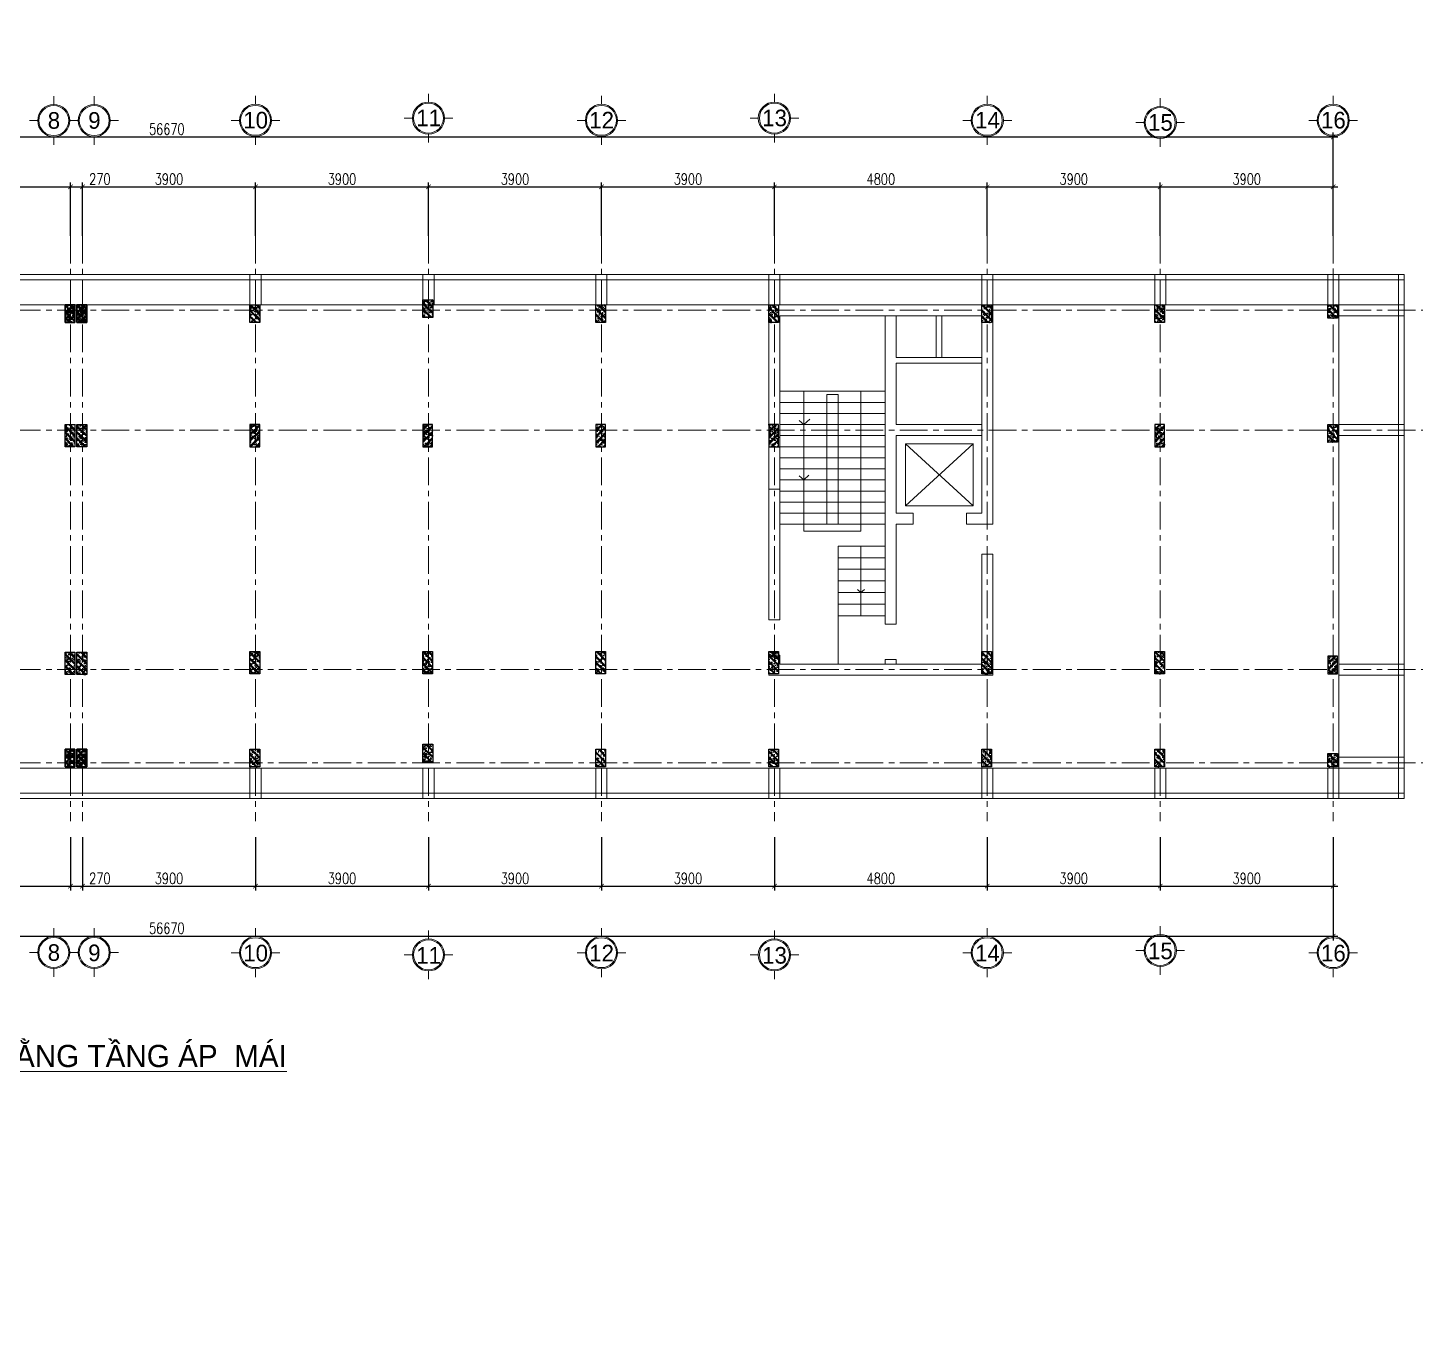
# Model space of a CAD drawing. Header units: millimetres. Extents: x 0 to 8478784, y 0 to 684185.
# Drawn here: x 4047037 to 4078321, y 266799 to 296436 of the extents above; entities that cross this region are included whole.
import ezdxf
from ezdxf.enums import TextEntityAlignment as Align

# ---------------------------------------------------------------- set-up
doc = ezdxf.new("R2010")
doc.units = ezdxf.units.MM
doc.header["$LTSCALE"] = 5000
doc.header["$MEASUREMENT"] = 0
doc.header["$PDMODE"] = 1
doc.header["$PDSIZE"] = -2
doc.linetypes.add('CENTER', pattern=[2, 1.25, -0.25, 0.25, -0.25])
for name, color, linetype, lineweight in [('00-XM.Dim', 8, 'Continuous', 15), ('00-XMT.Axes', 22, 'CENTER', 15), ('00-XMT.Text', 4, 'Continuous', 20), ('01-XMT.Columns', 2, 'Continuous', 25), ('02-XMT.Beams', 94, 'Continuous', 25), ('02-XMT.Beams-Text', 7, 'Continuous', 20), ('net thay', 7, 'Continuous', 15)]:
    doc.layers.add(name, color=color, linetype=linetype, lineweight=lineweight)
doc.styles.add('VnAvantH', font='VHAVAN.TTF')
doc.styles.add('vnsimli 0.7', font='vnsimli.shx', dxfattribs={"width": 0.75})
doc.dimstyles.new('XMT 1-1-100', dxfattribs={"dimscale": 100, "dimtxt": 2.5, "dimasz": 1, "dimexe": 1, "dimexo": 0, "dimgap": 0.5, "dimtad": 1, "dimdec": 0, "dimzin": 0, "dimdsep": 46, "dimtxsty": 'vnsimli 0.7', "dimblk": 'ARCHTICK', "dimcen": 1.5, "dimdle": 1, "dimclrd": 8, "dimclre": 8, "dimclrt": 116, "dimadec": 0, "dimazin": 0, "dimtfac": 1, "dimtdec": 0, "dimtofl": 0, "dimtmove": 0, "dimatfit": 3, "dimfxl": 0.18, "dimtolj": 1, "dimtzin": 0, "dimarcsym": 0})

# ---------------------------------------------------------------- blocks, each defined once
blk = doc.blocks.new('_ArchTick')
at = {"color": 0, "linetype": 'ByBlock', "const_width": 0.15}
blk.add_lwpolyline([(-0.5, -0.5), (0.5, 0.5)], dxfattribs=at)
blk = doc.blocks.new('*D22')
at = {"layer": '00-XM.Dim', "color": 8, "linetype": 'Continuous', "lineweight": -2, "transparency": 16777216}
for p, q in [((4019802, 290969), (4019802, 294074)), ((4076472, 292237), (4076472, 294074)), ((4019702, 293974), (4076572, 293974))]:
    blk.add_line(p, q, dxfattribs=at)
at = {"layer": 'Defpoints', "color": 0, "linetype": 'Continuous', "lineweight": 100, "transparency": 16777216}
for p in [(4076472, 293974), (4076472, 292237), (4019802, 290969)]:
    blk.add_point(p, dxfattribs=at)
at = {"layer": '00-XM.Dim', "color": 8, "linetype": 'Continuous', "lineweight": -2, "transparency": 16777216, "xscale": 100, "yscale": 100, "zscale": 100, "rotation": 180}
blk.add_blockref('_ArchTick', (4019802, 293974), dxfattribs=at)
at = {"layer": '00-XM.Dim', "color": 8, "linetype": 'Continuous', "lineweight": -2, "transparency": 16777216, "xscale": 100, "yscale": 100, "zscale": 100}
blk.add_blockref('_ArchTick', (4076472, 293974), dxfattribs=at)
at = {"layer": '00-XM.Dim', "color": 116, "linetype": 'Continuous', "lineweight": 15, "transparency": 16777216, "insert": (4050173, 294149), "char_height": 250, "attachment_point": 5, "style": 'vnsimli 0.7'}
blk.add_mtext('\\A1;56670', dxfattribs=at)
blk = doc.blocks.new('00-XMT-Axis symbol')
at = {"layer": '00-XMT.Axes', "linetype": 'Continuous'}
for p, q in [((0, 2.9), (0, 4.4)), ((-2.9, 0), (-4.4, 0)), ((2.9, 0), (4.4, 0)), ((0, -2.9), (0, -4.4))]:
    blk.add_line(p, q, dxfattribs=at)
blk.add_circle((0, 0), 2.9, dxfattribs=at)
at = {"layer": '00-XMT.Axes', "color": 7, "linetype": 'Continuous'}
blk.add_circle((0, 0), 2.7, dxfattribs=at)
at = {"layer": '00-XMT.Text', "color": 7, "style": 'VnAvantH'}
blk.add_attdef('00', text='', height=3, dxfattribs=at).set_placement((0.03, -1.47), align=Align.CENTER)
blk = doc.blocks.new('*D31')
at = {"layer": '00-XM.Dim', "color": 8, "linetype": 'Continuous', "lineweight": -2, "transparency": 16777216}
for p, q in [((4044002, 292849), (4048102, 292849)), ((4044102, 291748), (4044102, 292949)), ((4048002, 291748), (4048002, 292949))]:
    blk.add_line(p, q, dxfattribs=at)
at = {"layer": 'Defpoints', "color": 0, "linetype": 'Continuous', "lineweight": 100, "transparency": 16777216}
for p in [(4048002, 292849), (4044102, 291748), (4048002, 291748)]:
    blk.add_point(p, dxfattribs=at)
at = {"layer": '00-XM.Dim', "color": 8, "linetype": 'Continuous', "lineweight": -2, "transparency": 16777216, "xscale": 100, "yscale": 100, "zscale": 100, "rotation": 180}
blk.add_blockref('_ArchTick', (4044102, 292849), dxfattribs=at)
at = {"layer": '00-XM.Dim', "color": 8, "linetype": 'Continuous', "lineweight": -2, "transparency": 16777216, "xscale": 100, "yscale": 100, "zscale": 100}
blk.add_blockref('_ArchTick', (4048002, 292849), dxfattribs=at)
at = {"layer": '00-XM.Dim', "color": 116, "linetype": 'Continuous', "lineweight": 15, "transparency": 16777216, "insert": (4046052, 293024), "char_height": 250, "attachment_point": 5, "style": 'vnsimli 0.7'}
blk.add_mtext('\\A1;3900', dxfattribs=at)
blk = doc.blocks.new('*D32')
at = {"layer": '00-XM.Dim', "color": 8, "linetype": 'Continuous', "lineweight": -2, "transparency": 16777216}
for p, q in [((4047902, 292849), (4048272, 292849)), ((4048002, 291748), (4048002, 292949)), ((4048272, 291748), (4048272, 292949)), ((4048272, 292849), (4048954, 292849))]:
    blk.add_line(p, q, dxfattribs=at)
at = {"layer": 'Defpoints', "color": 0, "linetype": 'Continuous', "lineweight": 100, "transparency": 16777216}
for p in [(4048272, 292849), (4048002, 291748), (4048272, 291748)]:
    blk.add_point(p, dxfattribs=at)
at = {"layer": '00-XM.Dim', "color": 8, "linetype": 'Continuous', "lineweight": -2, "transparency": 16777216, "xscale": 100, "yscale": 100, "zscale": 100, "rotation": 180}
blk.add_blockref('_ArchTick', (4048002, 292849), dxfattribs=at)
at = {"layer": '00-XM.Dim', "color": 8, "linetype": 'Continuous', "lineweight": -2, "transparency": 16777216, "xscale": 100, "yscale": 100, "zscale": 100}
blk.add_blockref('_ArchTick', (4048272, 292849), dxfattribs=at)
at = {"layer": '00-XM.Dim', "color": 116, "linetype": 'Continuous', "lineweight": 15, "transparency": 16777216, "insert": (4048663, 293024), "char_height": 250, "attachment_point": 5, "style": 'vnsimli 0.7'}
blk.add_mtext('\\A1;270', dxfattribs=at)
blk = doc.blocks.new('*D33')
at = {"layer": '00-XM.Dim', "color": 8, "linetype": 'Continuous', "lineweight": -2, "transparency": 16777216}
for p, q in [((4048172, 292849), (4052272, 292849)), ((4048272, 291748), (4048272, 292949)), ((4052172, 291748), (4052172, 292949))]:
    blk.add_line(p, q, dxfattribs=at)
at = {"layer": 'Defpoints', "color": 0, "linetype": 'Continuous', "lineweight": 100, "transparency": 16777216}
for p in [(4052172, 292849), (4048272, 291748), (4052172, 291748)]:
    blk.add_point(p, dxfattribs=at)
at = {"layer": '00-XM.Dim', "color": 8, "linetype": 'Continuous', "lineweight": -2, "transparency": 16777216, "xscale": 100, "yscale": 100, "zscale": 100, "rotation": 180}
blk.add_blockref('_ArchTick', (4048272, 292849), dxfattribs=at)
at = {"layer": '00-XM.Dim', "color": 8, "linetype": 'Continuous', "lineweight": -2, "transparency": 16777216, "xscale": 100, "yscale": 100, "zscale": 100}
blk.add_blockref('_ArchTick', (4052172, 292849), dxfattribs=at)
at = {"layer": '00-XM.Dim', "color": 116, "linetype": 'Continuous', "lineweight": 15, "transparency": 16777216, "insert": (4050222, 293024), "char_height": 250, "attachment_point": 5, "style": 'vnsimli 0.7'}
blk.add_mtext('\\A1;3900', dxfattribs=at)
blk = doc.blocks.new('*D34')
at = {"layer": '00-XM.Dim', "color": 8, "linetype": 'Continuous', "lineweight": -2, "transparency": 16777216}
for p, q in [((4052072, 292849), (4056172, 292849)), ((4052172, 291748), (4052172, 292949)), ((4056072, 291748), (4056072, 292949))]:
    blk.add_line(p, q, dxfattribs=at)
at = {"layer": 'Defpoints', "color": 0, "linetype": 'Continuous', "lineweight": 100, "transparency": 16777216}
for p in [(4056072, 292849), (4052172, 291748), (4056072, 291748)]:
    blk.add_point(p, dxfattribs=at)
at = {"layer": '00-XM.Dim', "color": 8, "linetype": 'Continuous', "lineweight": -2, "transparency": 16777216, "xscale": 100, "yscale": 100, "zscale": 100, "rotation": 180}
blk.add_blockref('_ArchTick', (4052172, 292849), dxfattribs=at)
at = {"layer": '00-XM.Dim', "color": 8, "linetype": 'Continuous', "lineweight": -2, "transparency": 16777216, "xscale": 100, "yscale": 100, "zscale": 100}
blk.add_blockref('_ArchTick', (4056072, 292849), dxfattribs=at)
at = {"layer": '00-XM.Dim', "color": 116, "linetype": 'Continuous', "lineweight": 15, "transparency": 16777216, "insert": (4054122, 293024), "char_height": 250, "attachment_point": 5, "style": 'vnsimli 0.7'}
blk.add_mtext('\\A1;3900', dxfattribs=at)
blk = doc.blocks.new('*D35')
at = {"layer": '00-XM.Dim', "color": 8, "linetype": 'Continuous', "lineweight": -2, "transparency": 16777216}
for p, q in [((4055972, 292849), (4060072, 292849)), ((4056072, 291748), (4056072, 292949)), ((4059972, 291748), (4059972, 292949))]:
    blk.add_line(p, q, dxfattribs=at)
at = {"layer": 'Defpoints', "color": 0, "linetype": 'Continuous', "lineweight": 100, "transparency": 16777216}
for p in [(4059972, 292849), (4056072, 291748), (4059972, 291748)]:
    blk.add_point(p, dxfattribs=at)
at = {"layer": '00-XM.Dim', "color": 8, "linetype": 'Continuous', "lineweight": -2, "transparency": 16777216, "xscale": 100, "yscale": 100, "zscale": 100, "rotation": 180}
blk.add_blockref('_ArchTick', (4056072, 292849), dxfattribs=at)
at = {"layer": '00-XM.Dim', "color": 8, "linetype": 'Continuous', "lineweight": -2, "transparency": 16777216, "xscale": 100, "yscale": 100, "zscale": 100}
blk.add_blockref('_ArchTick', (4059972, 292849), dxfattribs=at)
at = {"layer": '00-XM.Dim', "color": 116, "linetype": 'Continuous', "lineweight": 15, "transparency": 16777216, "insert": (4058022, 293024), "char_height": 250, "attachment_point": 5, "style": 'vnsimli 0.7'}
blk.add_mtext('\\A1;3900', dxfattribs=at)
blk = doc.blocks.new('*D36')
at = {"layer": '00-XM.Dim', "color": 8, "linetype": 'Continuous', "lineweight": -2, "transparency": 16777216}
for p, q in [((4059872, 292849), (4063972, 292849)), ((4059972, 291748), (4059972, 292949)), ((4063872, 291748), (4063872, 292949))]:
    blk.add_line(p, q, dxfattribs=at)
at = {"layer": 'Defpoints', "color": 0, "linetype": 'Continuous', "lineweight": 100, "transparency": 16777216}
for p in [(4063872, 292849), (4059972, 291748), (4063872, 291748)]:
    blk.add_point(p, dxfattribs=at)
at = {"layer": '00-XM.Dim', "color": 8, "linetype": 'Continuous', "lineweight": -2, "transparency": 16777216, "xscale": 100, "yscale": 100, "zscale": 100, "rotation": 180}
blk.add_blockref('_ArchTick', (4059972, 292849), dxfattribs=at)
at = {"layer": '00-XM.Dim', "color": 8, "linetype": 'Continuous', "lineweight": -2, "transparency": 16777216, "xscale": 100, "yscale": 100, "zscale": 100}
blk.add_blockref('_ArchTick', (4063872, 292849), dxfattribs=at)
at = {"layer": '00-XM.Dim', "color": 116, "linetype": 'Continuous', "lineweight": 15, "transparency": 16777216, "insert": (4061922, 293024), "char_height": 250, "attachment_point": 5, "style": 'vnsimli 0.7'}
blk.add_mtext('\\A1;3900', dxfattribs=at)
blk = doc.blocks.new('*D37')
at = {"layer": '00-XM.Dim', "color": 8, "linetype": 'Continuous', "lineweight": -2, "transparency": 16777216}
for p, q in [((4063772, 292849), (4068772, 292849)), ((4063872, 291748), (4063872, 292949)), ((4068672, 291748), (4068672, 292949))]:
    blk.add_line(p, q, dxfattribs=at)
at = {"layer": 'Defpoints', "color": 0, "linetype": 'Continuous', "lineweight": 100, "transparency": 16777216}
for p in [(4068672, 292849), (4063872, 291748), (4068672, 291748)]:
    blk.add_point(p, dxfattribs=at)
at = {"layer": '00-XM.Dim', "color": 8, "linetype": 'Continuous', "lineweight": -2, "transparency": 16777216, "xscale": 100, "yscale": 100, "zscale": 100, "rotation": 180}
blk.add_blockref('_ArchTick', (4063872, 292849), dxfattribs=at)
at = {"layer": '00-XM.Dim', "color": 8, "linetype": 'Continuous', "lineweight": -2, "transparency": 16777216, "xscale": 100, "yscale": 100, "zscale": 100}
blk.add_blockref('_ArchTick', (4068672, 292849), dxfattribs=at)
at = {"layer": '00-XM.Dim', "color": 116, "linetype": 'Continuous', "lineweight": 15, "transparency": 16777216, "insert": (4066272, 293024), "char_height": 250, "attachment_point": 5, "style": 'vnsimli 0.7'}
blk.add_mtext('\\A1;4800', dxfattribs=at)
blk = doc.blocks.new('*D38')
at = {"layer": '00-XM.Dim', "color": 8, "linetype": 'Continuous', "lineweight": -2, "transparency": 16777216}
for p, q in [((4068572, 292849), (4072672, 292849)), ((4068672, 291748), (4068672, 292949)), ((4072572, 291748), (4072572, 292949))]:
    blk.add_line(p, q, dxfattribs=at)
at = {"layer": 'Defpoints', "color": 0, "linetype": 'Continuous', "lineweight": 100, "transparency": 16777216}
for p in [(4072572, 292849), (4068672, 291748), (4072572, 291748)]:
    blk.add_point(p, dxfattribs=at)
at = {"layer": '00-XM.Dim', "color": 8, "linetype": 'Continuous', "lineweight": -2, "transparency": 16777216, "xscale": 100, "yscale": 100, "zscale": 100, "rotation": 180}
blk.add_blockref('_ArchTick', (4068672, 292849), dxfattribs=at)
at = {"layer": '00-XM.Dim', "color": 8, "linetype": 'Continuous', "lineweight": -2, "transparency": 16777216, "xscale": 100, "yscale": 100, "zscale": 100}
blk.add_blockref('_ArchTick', (4072572, 292849), dxfattribs=at)
at = {"layer": '00-XM.Dim', "color": 116, "linetype": 'Continuous', "lineweight": 15, "transparency": 16777216, "insert": (4070622, 293024), "char_height": 250, "attachment_point": 5, "style": 'vnsimli 0.7'}
blk.add_mtext('\\A1;3900', dxfattribs=at)
blk = doc.blocks.new('*D39')
at = {"layer": '00-XM.Dim', "color": 8, "linetype": 'Continuous', "lineweight": -2, "transparency": 16777216}
for p, q in [((4072472, 292849), (4076572, 292849)), ((4072572, 291748), (4072572, 292949)), ((4076472, 291748), (4076472, 292949))]:
    blk.add_line(p, q, dxfattribs=at)
at = {"layer": 'Defpoints', "color": 0, "linetype": 'Continuous', "lineweight": 100, "transparency": 16777216}
for p in [(4076472, 292849), (4072572, 291748), (4076472, 291748)]:
    blk.add_point(p, dxfattribs=at)
at = {"layer": '00-XM.Dim', "color": 8, "linetype": 'Continuous', "lineweight": -2, "transparency": 16777216, "xscale": 100, "yscale": 100, "zscale": 100, "rotation": 180}
blk.add_blockref('_ArchTick', (4072572, 292849), dxfattribs=at)
at = {"layer": '00-XM.Dim', "color": 8, "linetype": 'Continuous', "lineweight": -2, "transparency": 16777216, "xscale": 100, "yscale": 100, "zscale": 100}
blk.add_blockref('_ArchTick', (4076472, 292849), dxfattribs=at)
at = {"layer": '00-XM.Dim', "color": 116, "linetype": 'Continuous', "lineweight": 15, "transparency": 16777216, "insert": (4074522, 293024), "char_height": 250, "attachment_point": 5, "style": 'vnsimli 0.7'}
blk.add_mtext('\\A1;3900', dxfattribs=at)
blk = doc.blocks.new('*D45')
at = {"layer": '00-XM.Dim', "color": 8, "linetype": 'Continuous', "lineweight": -2, "transparency": 16777216}
for p, q in [((4019802, 278962), (4019802, 275858)), ((4076472, 277695), (4076472, 275858)), ((4019702, 275958), (4076572, 275958))]:
    blk.add_line(p, q, dxfattribs=at)
at = {"layer": 'Defpoints', "color": 0, "linetype": 'Continuous', "lineweight": 100, "transparency": 16777216}
for p in [(4019802, 278962), (4076472, 277695), (4076472, 275958)]:
    blk.add_point(p, dxfattribs=at)
at = {"layer": '00-XM.Dim', "color": 8, "linetype": 'Continuous', "lineweight": -2, "transparency": 16777216, "xscale": 100, "yscale": 100, "zscale": 100, "rotation": 180}
blk.add_blockref('_ArchTick', (4019802, 275958), dxfattribs=at)
at = {"layer": '00-XM.Dim', "color": 8, "linetype": 'Continuous', "lineweight": -2, "transparency": 16777216, "xscale": 100, "yscale": 100, "zscale": 100}
blk.add_blockref('_ArchTick', (4076472, 275958), dxfattribs=at)
at = {"layer": '00-XM.Dim', "color": 116, "linetype": 'Continuous', "lineweight": 15, "transparency": 16777216, "insert": (4050173, 276133), "char_height": 250, "attachment_point": 5, "style": 'vnsimli 0.7'}
blk.add_mtext('\\A1;56670', dxfattribs=at)
blk = doc.blocks.new('*D52')
at = {"layer": '00-XM.Dim', "color": 8, "linetype": 'Continuous', "lineweight": -2, "transparency": 16777216}
for p, q in [((4044102, 278184), (4044102, 276983)), ((4048002, 278184), (4048002, 276983)), ((4044002, 277083), (4048102, 277083))]:
    blk.add_line(p, q, dxfattribs=at)
at = {"layer": 'Defpoints', "color": 0, "linetype": 'Continuous', "lineweight": 100, "transparency": 16777216}
for p in [(4044102, 278184), (4048002, 278184), (4048002, 277083)]:
    blk.add_point(p, dxfattribs=at)
at = {"layer": '00-XM.Dim', "color": 8, "linetype": 'Continuous', "lineweight": -2, "transparency": 16777216, "xscale": 100, "yscale": 100, "zscale": 100, "rotation": 180}
blk.add_blockref('_ArchTick', (4044102, 277083), dxfattribs=at)
at = {"layer": '00-XM.Dim', "color": 8, "linetype": 'Continuous', "lineweight": -2, "transparency": 16777216, "xscale": 100, "yscale": 100, "zscale": 100}
blk.add_blockref('_ArchTick', (4048002, 277083), dxfattribs=at)
at = {"layer": '00-XM.Dim', "color": 116, "linetype": 'Continuous', "lineweight": 15, "transparency": 16777216, "insert": (4046052, 277258), "char_height": 250, "attachment_point": 5, "style": 'vnsimli 0.7'}
blk.add_mtext('\\A1;3900', dxfattribs=at)
blk = doc.blocks.new('*D53')
at = {"layer": '00-XM.Dim', "color": 8, "linetype": 'Continuous', "lineweight": -2, "transparency": 16777216}
for p, q in [((4048002, 278184), (4048002, 276983)), ((4048272, 278184), (4048272, 276983)), ((4047902, 277083), (4048272, 277083)), ((4048272, 277083), (4048954, 277083))]:
    blk.add_line(p, q, dxfattribs=at)
at = {"layer": 'Defpoints', "color": 0, "linetype": 'Continuous', "lineweight": 100, "transparency": 16777216}
for p in [(4048002, 278184), (4048272, 278184), (4048272, 277083)]:
    blk.add_point(p, dxfattribs=at)
at = {"layer": '00-XM.Dim', "color": 8, "linetype": 'Continuous', "lineweight": -2, "transparency": 16777216, "xscale": 100, "yscale": 100, "zscale": 100, "rotation": 180}
blk.add_blockref('_ArchTick', (4048002, 277083), dxfattribs=at)
at = {"layer": '00-XM.Dim', "color": 8, "linetype": 'Continuous', "lineweight": -2, "transparency": 16777216, "xscale": 100, "yscale": 100, "zscale": 100}
blk.add_blockref('_ArchTick', (4048272, 277083), dxfattribs=at)
at = {"layer": '00-XM.Dim', "color": 116, "linetype": 'Continuous', "lineweight": 15, "transparency": 16777216, "insert": (4048663, 277258), "char_height": 250, "attachment_point": 5, "style": 'vnsimli 0.7'}
blk.add_mtext('\\A1;270', dxfattribs=at)
blk = doc.blocks.new('*D54')
at = {"layer": '00-XM.Dim', "color": 8, "linetype": 'Continuous', "lineweight": -2, "transparency": 16777216}
for p, q in [((4048272, 278184), (4048272, 276983)), ((4052172, 278184), (4052172, 276983)), ((4048172, 277083), (4052272, 277083))]:
    blk.add_line(p, q, dxfattribs=at)
at = {"layer": 'Defpoints', "color": 0, "linetype": 'Continuous', "lineweight": 100, "transparency": 16777216}
for p in [(4048272, 278184), (4052172, 278184), (4052172, 277083)]:
    blk.add_point(p, dxfattribs=at)
at = {"layer": '00-XM.Dim', "color": 8, "linetype": 'Continuous', "lineweight": -2, "transparency": 16777216, "xscale": 100, "yscale": 100, "zscale": 100, "rotation": 180}
blk.add_blockref('_ArchTick', (4048272, 277083), dxfattribs=at)
at = {"layer": '00-XM.Dim', "color": 8, "linetype": 'Continuous', "lineweight": -2, "transparency": 16777216, "xscale": 100, "yscale": 100, "zscale": 100}
blk.add_blockref('_ArchTick', (4052172, 277083), dxfattribs=at)
at = {"layer": '00-XM.Dim', "color": 116, "linetype": 'Continuous', "lineweight": 15, "transparency": 16777216, "insert": (4050222, 277258), "char_height": 250, "attachment_point": 5, "style": 'vnsimli 0.7'}
blk.add_mtext('\\A1;3900', dxfattribs=at)
blk = doc.blocks.new('*D55')
at = {"layer": '00-XM.Dim', "color": 8, "linetype": 'Continuous', "lineweight": -2, "transparency": 16777216}
for p, q in [((4052172, 278184), (4052172, 276983)), ((4056072, 278184), (4056072, 276983)), ((4052072, 277083), (4056172, 277083))]:
    blk.add_line(p, q, dxfattribs=at)
at = {"layer": 'Defpoints', "color": 0, "linetype": 'Continuous', "lineweight": 100, "transparency": 16777216}
for p in [(4052172, 278184), (4056072, 278184), (4056072, 277083)]:
    blk.add_point(p, dxfattribs=at)
at = {"layer": '00-XM.Dim', "color": 8, "linetype": 'Continuous', "lineweight": -2, "transparency": 16777216, "xscale": 100, "yscale": 100, "zscale": 100, "rotation": 180}
blk.add_blockref('_ArchTick', (4052172, 277083), dxfattribs=at)
at = {"layer": '00-XM.Dim', "color": 8, "linetype": 'Continuous', "lineweight": -2, "transparency": 16777216, "xscale": 100, "yscale": 100, "zscale": 100}
blk.add_blockref('_ArchTick', (4056072, 277083), dxfattribs=at)
at = {"layer": '00-XM.Dim', "color": 116, "linetype": 'Continuous', "lineweight": 15, "transparency": 16777216, "insert": (4054122, 277258), "char_height": 250, "attachment_point": 5, "style": 'vnsimli 0.7'}
blk.add_mtext('\\A1;3900', dxfattribs=at)
blk = doc.blocks.new('*D40')
at = {"layer": '00-XM.Dim', "color": 8, "linetype": 'Continuous', "lineweight": -2, "transparency": 16777216}
for p, q in [((4056072, 278184), (4056072, 276983)), ((4059972, 278184), (4059972, 276983)), ((4055972, 277083), (4060072, 277083))]:
    blk.add_line(p, q, dxfattribs=at)
at = {"layer": 'Defpoints', "color": 0, "linetype": 'Continuous', "lineweight": 100, "transparency": 16777216}
for p in [(4056072, 278184), (4059972, 278184), (4059972, 277083)]:
    blk.add_point(p, dxfattribs=at)
at = {"layer": '00-XM.Dim', "color": 8, "linetype": 'Continuous', "lineweight": -2, "transparency": 16777216, "xscale": 100, "yscale": 100, "zscale": 100, "rotation": 180}
blk.add_blockref('_ArchTick', (4056072, 277083), dxfattribs=at)
at = {"layer": '00-XM.Dim', "color": 8, "linetype": 'Continuous', "lineweight": -2, "transparency": 16777216, "xscale": 100, "yscale": 100, "zscale": 100}
blk.add_blockref('_ArchTick', (4059972, 277083), dxfattribs=at)
at = {"layer": '00-XM.Dim', "color": 116, "linetype": 'Continuous', "lineweight": 15, "transparency": 16777216, "insert": (4058022, 277258), "char_height": 250, "attachment_point": 5, "style": 'vnsimli 0.7'}
blk.add_mtext('\\A1;3900', dxfattribs=at)
blk = doc.blocks.new('*D41')
at = {"layer": '00-XM.Dim', "color": 8, "linetype": 'Continuous', "lineweight": -2, "transparency": 16777216}
for p, q in [((4059972, 278184), (4059972, 276983)), ((4063872, 278184), (4063872, 276983)), ((4059872, 277083), (4063972, 277083))]:
    blk.add_line(p, q, dxfattribs=at)
at = {"layer": 'Defpoints', "color": 0, "linetype": 'Continuous', "lineweight": 100, "transparency": 16777216}
for p in [(4059972, 278184), (4063872, 278184), (4063872, 277083)]:
    blk.add_point(p, dxfattribs=at)
at = {"layer": '00-XM.Dim', "color": 8, "linetype": 'Continuous', "lineweight": -2, "transparency": 16777216, "xscale": 100, "yscale": 100, "zscale": 100, "rotation": 180}
blk.add_blockref('_ArchTick', (4059972, 277083), dxfattribs=at)
at = {"layer": '00-XM.Dim', "color": 8, "linetype": 'Continuous', "lineweight": -2, "transparency": 16777216, "xscale": 100, "yscale": 100, "zscale": 100}
blk.add_blockref('_ArchTick', (4063872, 277083), dxfattribs=at)
at = {"layer": '00-XM.Dim', "color": 116, "linetype": 'Continuous', "lineweight": 15, "transparency": 16777216, "insert": (4061922, 277258), "char_height": 250, "attachment_point": 5, "style": 'vnsimli 0.7'}
blk.add_mtext('\\A1;3900', dxfattribs=at)
blk = doc.blocks.new('*D42')
at = {"layer": '00-XM.Dim', "color": 8, "linetype": 'Continuous', "lineweight": -2, "transparency": 16777216}
for p, q in [((4063872, 278184), (4063872, 276983)), ((4068672, 278184), (4068672, 276983)), ((4063772, 277083), (4068772, 277083))]:
    blk.add_line(p, q, dxfattribs=at)
at = {"layer": 'Defpoints', "color": 0, "linetype": 'Continuous', "lineweight": 100, "transparency": 16777216}
for p in [(4063872, 278184), (4068672, 278184), (4068672, 277083)]:
    blk.add_point(p, dxfattribs=at)
at = {"layer": '00-XM.Dim', "color": 8, "linetype": 'Continuous', "lineweight": -2, "transparency": 16777216, "xscale": 100, "yscale": 100, "zscale": 100, "rotation": 180}
blk.add_blockref('_ArchTick', (4063872, 277083), dxfattribs=at)
at = {"layer": '00-XM.Dim', "color": 8, "linetype": 'Continuous', "lineweight": -2, "transparency": 16777216, "xscale": 100, "yscale": 100, "zscale": 100}
blk.add_blockref('_ArchTick', (4068672, 277083), dxfattribs=at)
at = {"layer": '00-XM.Dim', "color": 116, "linetype": 'Continuous', "lineweight": 15, "transparency": 16777216, "insert": (4066272, 277258), "char_height": 250, "attachment_point": 5, "style": 'vnsimli 0.7'}
blk.add_mtext('\\A1;4800', dxfattribs=at)
blk = doc.blocks.new('*D43')
at = {"layer": '00-XM.Dim', "color": 8, "linetype": 'Continuous', "lineweight": -2, "transparency": 16777216}
for p, q in [((4068672, 278184), (4068672, 276983)), ((4072572, 278184), (4072572, 276983)), ((4068572, 277083), (4072672, 277083))]:
    blk.add_line(p, q, dxfattribs=at)
at = {"layer": 'Defpoints', "color": 0, "linetype": 'Continuous', "lineweight": 100, "transparency": 16777216}
for p in [(4068672, 278184), (4072572, 278184), (4072572, 277083)]:
    blk.add_point(p, dxfattribs=at)
at = {"layer": '00-XM.Dim', "color": 8, "linetype": 'Continuous', "lineweight": -2, "transparency": 16777216, "xscale": 100, "yscale": 100, "zscale": 100, "rotation": 180}
blk.add_blockref('_ArchTick', (4068672, 277083), dxfattribs=at)
at = {"layer": '00-XM.Dim', "color": 8, "linetype": 'Continuous', "lineweight": -2, "transparency": 16777216, "xscale": 100, "yscale": 100, "zscale": 100}
blk.add_blockref('_ArchTick', (4072572, 277083), dxfattribs=at)
at = {"layer": '00-XM.Dim', "color": 116, "linetype": 'Continuous', "lineweight": 15, "transparency": 16777216, "insert": (4070622, 277258), "char_height": 250, "attachment_point": 5, "style": 'vnsimli 0.7'}
blk.add_mtext('\\A1;3900', dxfattribs=at)
blk = doc.blocks.new('*D44')
at = {"layer": '00-XM.Dim', "color": 8, "linetype": 'Continuous', "lineweight": -2, "transparency": 16777216}
for p, q in [((4072572, 278184), (4072572, 276983)), ((4076472, 278184), (4076472, 276983)), ((4072472, 277083), (4076572, 277083))]:
    blk.add_line(p, q, dxfattribs=at)
at = {"layer": 'Defpoints', "color": 0, "linetype": 'Continuous', "lineweight": 100, "transparency": 16777216}
for p in [(4072572, 278184), (4076472, 278184), (4076472, 277083)]:
    blk.add_point(p, dxfattribs=at)
at = {"layer": '00-XM.Dim', "color": 8, "linetype": 'Continuous', "lineweight": -2, "transparency": 16777216, "xscale": 100, "yscale": 100, "zscale": 100, "rotation": 180}
blk.add_blockref('_ArchTick', (4072572, 277083), dxfattribs=at)
at = {"layer": '00-XM.Dim', "color": 8, "linetype": 'Continuous', "lineweight": -2, "transparency": 16777216, "xscale": 100, "yscale": 100, "zscale": 100}
blk.add_blockref('_ArchTick', (4076472, 277083), dxfattribs=at)
at = {"layer": '00-XM.Dim', "color": 116, "linetype": 'Continuous', "lineweight": 15, "transparency": 16777216, "insert": (4074522, 277258), "char_height": 250, "attachment_point": 5, "style": 'vnsimli 0.7'}
blk.add_mtext('\\A1;3900', dxfattribs=at)
blk = doc.blocks.new('COT22X40')
h = blk.add_hatch()
h.set_pattern_fill('BT-01', color=251, scale=22.5, style=0)
h.set_pattern_definition([(50, (-2545958.41, 3214745.28), (161.383541, -14.1192304), [16.875, -185.625]), (355, (-2545958.41, 3214745.28), (-31.21905, 169.24323), [13.5, -148.5]), (100.4514, (-2545944.97, 3214744.1), (130.164611, 155.123897), [14.3415427, -157.756975]), (46.1842, (-2545958.41, 3214790.28), (240.129236, -37.241778), [25.3125, -278.4375]), (96.6356, (-2545938.4, 3214787.18), (210.299109, 219.176521), [21.512315, -236.635425]), (351.1842, (-2545958.41, 3214790.28), (210.298938, 219.176685), [20.25, -222.75]), (21, (-2545935.91, 3214779.03), (134.3040867, -90.5892504), [16.875, -185.625]), (326, (-2545935.91, 3214779.03), (54.7459497, 163.15876), [13.5, -148.5]), (71.4514, (-2545924.72, 3214771.48), (189.0500914, 72.5693618), [14.3415428, -157.756975]), (37.5, (-2545958.415, 3214745.28), (2.73596745, 74.9011171), [0, -146.7, 0, -150.75, 0, -149.0625]), (7.5, (-2545958.415, 3214745.28), (59.1906459, 88.7426352), [0, -85.95, 0, -143.325, 0, -56.8125]), (327.5, (-2546008.59, 3214745.28), (120.11004814, -5.07484614), [0, -56.25, 0, -175.5, 0, -232.875]), (317.5, (-2546031.09, 3214745.28), (131.2168881, 22.523621), [0, -73.125, 0, -116.55, 0, -165.375]), (45, (-2545958.415, 3214745.28), (-67.617086, 67.617086), []), (45, (-2545958.415, 3214772.84), (-67.617086, 67.617086), [])])
h.paths.add_polyline_path([(2258695, 259253), (2258915, 259253), (2258915, 259653), (2258695, 259653)])
at = {"color": 2}
blk.add_lwpolyline([(2258695, 259253), (2258915, 259253), (2258915, 259653), (2258695, 259653)], close=True, dxfattribs=at)
blk = doc.blocks.new('COT22X30')
h = blk.add_hatch()
h.set_pattern_fill('BT-01', color=251, scale=22.5, style=0)
h.set_pattern_definition([(50, (-2545605.46, 3214814.54), (161.383541, -14.1192304), [16.875, -185.625]), (355, (-2545605.46, 3214814.54), (-31.21905, 169.24323), [13.5, -148.5]), (100.4514, (-2545592.01, 3214813.37), (130.164611, 155.123897), [14.3415427, -157.756975]), (46.1842, (-2545605.46, 3214859.54), (240.129236, -37.241778), [25.3125, -278.4375]), (96.6356, (-2545585.45, 3214856.44), (210.299109, 219.176521), [21.512315, -236.635425]), (351.1842, (-2545605.46, 3214859.54), (210.298938, 219.176685), [20.25, -222.75]), (21, (-2545582.96, 3214848.29), (134.3040867, -90.5892504), [16.875, -185.625]), (326, (-2545582.96, 3214848.3), (54.7459497, 163.15876), [13.5, -148.5]), (71.4514, (-2545571.77, 3214840.74), (189.0500914, 72.5693618), [14.3415428, -157.756975]), (37.5, (-2545605.46, 3214814.54), (2.73596745, 74.9011171), [0, -146.7, 0, -150.75, 0, -149.0625]), (7.5, (-2545605.46, 3214814.54), (59.1906459, 88.7426352), [0, -85.95, 0, -143.325, 0, -56.8125]), (327.5, (-2545655.636, 3214814.54), (120.11004814, -5.07484614), [0, -56.25, 0, -175.5, 0, -232.875]), (317.5, (-2545678.14, 3214814.54), (131.2168881, 22.523621), [0, -73.125, 0, -116.55, 0, -165.375]), (45, (-2545605.46, 3214814.54), (-67.617086, 67.617086), []), (45, (-2545605.46, 3214842.105), (-67.617086, 67.617086), [])])
h.paths.add_polyline_path([(2259048, 259422), (2259268, 259422), (2259268, 259722), (2259048, 259722)])
at = {"color": 2}
blk.add_lwpolyline([(2259048, 259422), (2259268, 259422), (2259268, 259722), (2259048, 259722)], close=True, dxfattribs=at)
blk = doc.blocks.new('COT22X50')
h = blk.add_hatch()
h.set_pattern_fill('BT-01', color=251, scale=22.5, style=0)
h.set_pattern_definition([(50, (-2549832.71, 3216003.9), (161.383541, -14.1192304), [16.875, -185.625]), (355, (-2549832.71, 3216003.9), (-31.21905, 169.24323), [13.5, -148.5]), (100.4514, (-2549819.27, 3216002.72), (130.164611, 155.123897), [14.3415427, -157.756975]), (46.1842, (-2549832.71, 3216048.9), (240.129236, -37.241778), [25.3125, -278.4375]), (96.6356, (-2549812.7, 3216045.8), (210.299109, 219.176521), [21.512315, -236.635425]), (351.1842, (-2549832.71, 3216048.9), (210.298938, 219.176685), [20.25, -222.75]), (21, (-2549810.21, 3216037.64), (134.3040867, -90.5892504), [16.875, -185.625]), (326, (-2549810.21, 3216037.64), (54.7459497, 163.15876), [13.5, -148.5]), (71.4514, (-2549799.02, 3216030.1), (189.0500914, 72.5693618), [14.3415428, -157.756975]), (37.5, (-2549832.714, 3216003.894), (2.73596745, 74.9011171), [0, -146.7, 0, -150.75, 0, -149.0625]), (7.5, (-2549832.714, 3216003.894), (59.1906459, 88.7426352), [0, -85.95, 0, -143.325, 0, -56.8125]), (327.5, (-2549882.89, 3216003.894), (120.11004814, -5.07484614), [0, -56.25, 0, -175.5, 0, -232.875]), (317.5, (-2549905.39, 3216003.89), (131.2168881, 22.523621), [0, -73.125, 0, -116.55, 0, -165.375]), (45, (-2549832.71, 3216003.89), (-67.617086, 67.617086), []), (45, (-2549832.71, 3216031.46), (-67.617086, 67.617086), [])])
h.paths.add_polyline_path([(2254821, 260512), (2255041, 260512), (2255041, 261012), (2254821, 261012)])
at = {"color": 2}
blk.add_lwpolyline([(2254821, 260512), (2255041, 260512), (2255041, 261012), (2254821, 261012)], close=True, dxfattribs=at)

msp = doc.modelspace()

# ---------------------------------------------------------------- linework, layer by layer
at = {"layer": '00-XM.Dim', "linetype": 'Continuous', "lineweight": 15}
for p, q in [((4076472, 292236.7), (4076472, 292979.4)), ((4076472, 277694.7), (4076472, 276952.1))]:
    msp.add_line(p, q, dxfattribs=at)
at = {"layer": '00-XMT.Axes', "color": 8, "linetype": 'CENTER', "lineweight": 15, "ltscale": 0.1}
for p, q in [((4048002, 291747.5), (4048002, 278549.2)), ((4048272, 291747.5), (4048272, 278549.2)), ((4052172, 291747.5), (4052172, 278549.2)), ((4056072, 291747.5), (4056072, 278549.2)), ((4059972, 291747.5), (4059972, 278549.2)), ((4063872, 291747.5), (4063872, 278549.2)), ((4068672, 291747.5), (4068672, 278549.2)), ((4072572, 291747.5), (4072572, 278549.2)), ((4076472, 291747.5), (4076472, 278549.2)), ((4017701.8, 290065.7), (4079018.6, 290065.7)), ((4017701.8, 287365.7), (4079018.6, 287365.7)), ((4017701.8, 281965.7), (4079018.6, 281965.7)), ((4017701.8, 279865.7), (4079018.6, 279865.7))]:
    msp.add_line(p, q, dxfattribs=at)
at = {"layer": '02-XMT.Beams', "linetype": 'ByBlock', "lineweight": 15}
for p, q in [((4076472, 290190.7), (4076472, 291004.9)), ((4018751, 290875.7), (4078072, 290875.7)), ((4018751, 290750.7), (4078072, 290750.7)), ((4052047, 290190.7), (4052047, 290875.7)), ((4052297, 290875.7), (4052297, 290190.7)), ((4055947, 290190.7), (4055947, 290875.7)), ((4056197, 290875.7), (4056197, 290190.7)), ((4059847, 290190.7), (4059847, 290875.7)), ((4060097, 290875.7), (4060097, 290190.7)), ((4063747, 290190.7), (4063747, 290875.7)), ((4063997, 290875.7), (4063997, 290190.7)), ((4068547, 290190.7), (4068547, 290875.7)), ((4068797, 290875.7), (4068797, 290190.7)), ((4072447, 290190.7), (4072447, 290875.7)), ((4072697, 290875.7), (4072697, 290190.7)), ((4076347, 290190.7), (4076347, 290875.7)), ((4076597, 290875.7), (4076597, 290190.7)), ((4077947, 290875.7), (4077947, 279055.7)), ((4078072, 290875.7), (4078072, 279055.7)), ((4019677, 290190.7), (4076597, 290190.7)), ((4068672, 290190.7), (4063747, 290190.7)), ((4063747, 290190.7), (4063747, 289940.7)), ((4068797, 285240.7), (4068797, 290190.7)), ((4076597, 279740.7), (4076597, 290190.7)), ((4078072, 290190.7), (4076597, 290190.7)), ((4063747, 289940.7), (4063747, 283090.7)), ((4068547, 289940.7), (4063997, 289940.7)), ((4063997, 283090.7), (4063997, 289940.7)), ((4066367, 289940.7), (4063997, 289940.7)), ((4066367, 289940.7), (4066367, 286965.7)), ((4066912, 289940.7), (4066617, 289940.7)), ((4066617, 289940.7), (4066617, 289000.3)), ((4068252, 289940.7), (4066912, 289940.7)), ((4067519.5, 289940.7), (4067519.5, 289000.3)), ((4067644.5, 289940.7), (4067644.5, 289000.3)), ((4068547, 289940.7), (4068547, 285490.7)), ((4068547, 289000.3), (4068547, 289790.7)), ((4076597, 289940.7), (4078072, 289940.7)), ((4068547, 289000.3), (4066617, 289000.3)), ((4066617, 288875.7), (4068547, 288876.8)), ((4066617, 288875.7), (4066617, 287490.7)), ((4068547, 287490.7), (4068547, 288876.8)), ((4066367, 288240.7), (4063997, 288240.7)), ((4064532.8, 285086.5), (4064532.8, 288240.7)), ((4065057, 288169.4), (4065057, 285240.7)), ((4065307, 288169.4), (4065057, 288169.4)), ((4065307, 288169.4), (4065307, 285240.7)), ((4065822.7, 288240.7), (4065822.7, 285086.5)), ((4066367, 287990.7), (4063997, 287990.7)), ((4066367, 287740.7), (4063997, 287740.7)), ((4064532.8, 287490.7), (4064429.3, 287580.8)), ((4064532.8, 287490.7), (4064669.9, 287612.8)), ((4064669.9, 287612.8), (4064532.8, 287490.7)), ((4066367, 287490.7), (4063997, 287490.7)), ((4066367, 287240.7), (4063997, 287240.7)), ((4066367, 287365.7), (4066367, 287080.7)), ((4066367, 287365.7), (4066367, 286965.7)), ((4068547, 287490.7), (4066617, 287490.7)), ((4066617, 287240.7), (4066617, 286965.7)), ((4068547, 287240.7), (4066617, 287240.7)), ((4068547, 285490.7), (4068547, 287240.7)), ((4078072, 287490.7), (4076597, 287490.7)), ((4076597, 287240.7), (4078072, 287240.7)), ((4066367, 286990.7), (4063997, 286990.7)), ((4066367, 287080.7), (4066367, 286965.7)), ((4066367, 285765.7), (4066367, 286990.7)), ((4066617, 286965.7), (4066617, 285765.7)), ((4068363.2, 287058.7), (4066827.3, 287058.7)), ((4066827.3, 287058.7), (4066827.3, 285660.9)), ((4068356, 287058.7), (4066827.3, 285660.9)), ((4066827.3, 285660.9), (4066827.3, 287058.7)), ((4066827.3, 287058.7), (4068356, 285660.9)), ((4068356, 285660.9), (4068356, 287058.7)), ((4066367, 286740.7), (4063997, 286740.7)), ((4066367, 286490.7), (4063997, 286490.7)), ((4064532.8, 286240.7), (4064429.3, 286330.7)), ((4064532.8, 286240.7), (4064645.8, 286346.7)), ((4064645.8, 286346.7), (4064532.8, 286240.7)), ((4063997, 286032.3), (4063747, 286032.3)), ((4066367, 286240.7), (4063997, 286240.7)), ((4066367, 285990.7), (4063997, 285990.7)), ((4066367, 285740.7), (4063997, 285740.7)), ((4066367, 285765.7), (4066367, 285240.7)), ((4066367, 285765.7), (4066367, 285650.7)), ((4066617, 285765.7), (4066617, 285490.7)), ((4066827.3, 285660.9), (4068356, 285660.9)), ((4066367, 285490.7), (4063997, 285490.7)), ((4067001.4, 285490.7), (4066617, 285490.7)), ((4067001.4, 285240.7), (4067001.4, 285490.7)), ((4068547, 285490.7), (4068201.4, 285490.7)), ((4068201.4, 285490.7), (4068201.4, 285240.7)), ((4066367, 285240.7), (4063997, 285240.7)), ((4065822.7, 285086.5), (4064532.8, 285086.5)), ((4066367, 282990.7), (4066367, 285240.7)), ((4067001.4, 285240.7), (4066617, 285240.7)), ((4066617, 285240.7), (4066617, 282990.7)), ((4068547, 285240.7), (4068201.4, 285240.7)), ((4068547, 285240.7), (4068797, 285240.7)), ((4065307, 284748.9), (4065307, 282090.7)), ((4065307, 284748.9), (4066367, 284748.9)), ((4065822.7, 284651.1), (4065822.7, 284748.9)), ((4065822.7, 284748.9), (4065822.7, 283180.8)), ((4065307, 284487.6), (4066367, 284487.6)), ((4068547, 284565.7), (4068547, 282090.7)), ((4068547, 284565.7), (4068797, 284565.7)), ((4068797, 284565.7), (4068547, 284565.7)), ((4068797, 281840.7), (4068797, 284565.7)), ((4065307, 284226.2), (4066367, 284226.2)), ((4065307, 283964.8), (4066367, 283964.8)), ((4065822.7, 283703.5), (4065742.3, 283768.9)), ((4065822.7, 283703.5), (4065905.3, 283768.9)), ((4065905.3, 283768.9), (4065822.7, 283703.5)), ((4065307, 283703.5), (4066367, 283703.5)), ((4065307, 283442.1), (4066367, 283442.1)), ((4065307, 283180.8), (4066367, 283180.8)), ((4063997, 283090.7), (4063747, 283090.7)), ((4066617, 282990.7), (4066367, 282990.7)), ((4063747, 282290.7), (4063747, 281840.7)), ((4063997, 282290.7), (4063747, 282290.7)), ((4063747, 282290.7), (4063747, 282090.7)), ((4063997, 282090.7), (4063997, 282290.7)), ((4063997, 282090.7), (4063997, 282290.7)), ((4066617, 282190.7), (4066367, 282190.7)), ((4066367, 282190.7), (4066367, 282090.7)), ((4066617, 282090.7), (4066617, 282190.7)), ((4063747, 281840.7), (4063747, 281965.7)), ((4063747, 281965.7), (4063747, 281840.7)), ((4068547, 282090.7), (4063997, 282090.7)), ((4078072, 282090.7), (4076597, 282090.7)), ((4063747, 281840.7), (4068797, 281840.7)), ((4068797, 281840.7), (4068672, 281840.7)), ((4068672, 281840.7), (4068797, 281840.7)), ((4076597, 281840.7), (4078072, 281840.7)), ((4019677, 279740.7), (4076597, 279740.7)), ((4052047, 279055.7), (4052047, 279740.7)), ((4052297, 279740.7), (4052297, 279055.7)), ((4055947, 279055.7), (4055947, 279740.7)), ((4056197, 279740.7), (4056197, 279055.7)), ((4059847, 279055.7), (4059847, 279740.7)), ((4060097, 279740.7), (4060097, 279055.7)), ((4063747, 279055.7), (4063747, 279740.7)), ((4063997, 279740.7), (4063997, 279055.7)), ((4068547, 279055.7), (4068547, 279740.7)), ((4068797, 279740.7), (4068797, 279055.7)), ((4072447, 279055.7), (4072447, 279740.7)), ((4072697, 279740.7), (4072697, 279055.7)), ((4076347, 279055.7), (4076347, 279740.7)), ((4076472, 279055.7), (4076472, 279869.9)), ((4078072, 279990.7), (4076597, 279990.7)), ((4076597, 279740.7), (4078072, 279740.7)), ((4076597, 279740.7), (4076597, 279055.7)), ((4018202, 279180.7), (4078072, 279180.7)), ((4018202, 279055.7), (4078072, 279055.7))]:
    msp.add_line(p, q, dxfattribs=at)
at = {"layer": '02-XMT.Beams-Text', "linetype": 'Continuous', "lineweight": 15}
for p, q in [((4047987, 290190.7), (4048257, 290190.7)), ((4048257, 290190.7), (4047987, 290190.7)), ((4047987, 290190.7), (4048122, 290190.7)), ((4048257, 290190.7), (4048122, 290190.7))]:
    msp.add_line(p, q, dxfattribs=at)
at = {"layer": 'net thay', "linetype": 'CENTER', "lineweight": 15}
msp.add_circle((3911642, 421190.5), 262994, dxfattribs=at)

# ---------------------------------------------------------------- block references
at = {"linetype": 'Continuous', "lineweight": 15, "xscale": -1, "rotation": 180}
for p in [(1793056.3, 548002.3), (1793326.3, 548002.3), (1793056.3, 542867.3), (1793326.3, 542867.3)]:
    msp.add_blockref('COT22X50', p, dxfattribs=at)
at = {"linetype": 'Continuous', "lineweight": 15, "rotation": 180}
for p in [(6307087.7, 548002.3), (6310987.7, 548002.3), (6314887.7, 548002.3), (6318787.7, 548002.3), (6327487.7, 548002.3)]:
    msp.add_blockref('COT22X50', p, dxfattribs=at)
at = {"linetype": 'Continuous', "lineweight": 15, "xscale": -1}
for p in [(6307087.7, 21359.2), (6310987.7, 21359.2), (6314887.7, 21359.2), (6318787.7, 21359.2), (6323587.7, 21359.2), (6327487.7, 21359.2)]:
    msp.add_blockref('COT22X50', p, dxfattribs=at)
at = {"layer": '00-XM.Dim', "linetype": 'CENTER', "lineweight": 15, "xscale": 125, "yscale": 125, "zscale": 125}
for p, values in [((4047623.4, 294343.1), {'00': '8'}), ((4048535.9, 294343.1), {'00': '9'}), ((4052172, 294348.9), {'00': '10'}), ((4056072, 294398.9), {'00': '11'}), ((4059972, 294348.9), {'00': '12'}), ((4063872, 294398.9), {'00': '13'}), ((4068672, 294348.9), {'00': '14'}), ((4072572, 294298.9), {'00': '15'}), ((4076472, 294348.9), {'00': '16'})]:
    msp.add_blockref('00-XMT-Axis symbol', p, dxfattribs=at).add_auto_attribs(values)
at = {"layer": '00-XM.Dim', "linetype": 'CENTER', "lineweight": 15}
ref = msp.add_blockref('00-XMT-Axis symbol', (4047623.4, 275588.4), dxfattribs=dict(at, xscale=-125, yscale=125, zscale=125, rotation=180))
ref.add_attrib('00', '8', dxfattribs={"layer": '00-XMT.Text', "color": 7, "height": 375, "style": 'VnAvantH'}).set_placement((4047626.6, 275397.9), align=Align.CENTER)
ref = msp.add_blockref('00-XMT-Axis symbol', (4048535.9, 275588.4), dxfattribs=dict(at, xscale=-125, yscale=125, zscale=125, rotation=180))
ref.add_attrib('00', '9', dxfattribs={"layer": '00-XMT.Text', "color": 7, "height": 375, "style": 'VnAvantH'}).set_placement((4048539.1, 275391.2), align=Align.CENTER)
ref = msp.add_blockref('00-XMT-Axis symbol', (4052172, 275582.6), dxfattribs=dict(at, xscale=-125, yscale=125, zscale=125, rotation=180))
ref.add_attrib('00', '10', dxfattribs={"layer": '00-XMT.Text', "color": 7, "height": 375, "style": 'VnAvantH'}).set_placement((4052175.1, 275385.4), align=Align.CENTER)
ref = msp.add_blockref('00-XMT-Axis symbol', (4056072, 275532.6), dxfattribs=dict(at, xscale=-125, yscale=125, zscale=125, rotation=180))
ref.add_attrib('00', '11', dxfattribs={"layer": '00-XMT.Text', "color": 7, "height": 375, "style": 'VnAvantH'}).set_placement((4056075.1, 275335.4), align=Align.CENTER)
ref = msp.add_blockref('00-XMT-Axis symbol', (4059972, 275582.6), dxfattribs=dict(at, xscale=-125, yscale=125, zscale=125, rotation=180))
ref.add_attrib('00', '12', dxfattribs={"layer": '00-XMT.Text', "color": 7, "height": 375, "style": 'VnAvantH'}).set_placement((4059975.1, 275385.4), align=Align.CENTER)
ref = msp.add_blockref('00-XMT-Axis symbol', (4063872, 275532.6), dxfattribs=dict(at, xscale=-125, yscale=125, zscale=125, rotation=180))
ref.add_attrib('00', '13', dxfattribs={"layer": '00-XMT.Text', "color": 7, "height": 375, "style": 'VnAvantH'}).set_placement((4063875.1, 275335.4), align=Align.CENTER)
ref = msp.add_blockref('00-XMT-Axis symbol', (4068672, 275582.6), dxfattribs=dict(at, xscale=-125, yscale=125, zscale=125, rotation=180))
ref.add_attrib('00', '14', dxfattribs={"layer": '00-XMT.Text', "color": 7, "height": 375, "style": 'VnAvantH'}).set_placement((4068675.1, 275385.4), align=Align.CENTER)
ref = msp.add_blockref('00-XMT-Axis symbol', (4072572, 275632.6), dxfattribs=dict(at, xscale=-125, yscale=125, zscale=125, rotation=180))
ref.add_attrib('00', '15', dxfattribs={"layer": '00-XMT.Text', "color": 7, "height": 375, "style": 'VnAvantH'}).set_placement((4072575.1, 275435.4), align=Align.CENTER)
ref = msp.add_blockref('00-XMT-Axis symbol', (4076472, 275582.6), dxfattribs=dict(at, xscale=-125, yscale=125, zscale=125, rotation=180))
ref.add_attrib('00', '16', dxfattribs={"layer": '00-XMT.Text', "color": 7, "height": 375, "style": 'VnAvantH'}).set_placement((4076475.1, 275385.4), align=Align.CENTER)
at = {"layer": '01-XMT.Columns', "linetype": 'Continuous', "lineweight": 15}
for p in [(1789182, 30537.8), (1789452, 30537.8), (1817652.8, 22617.8), (1789182, 20517.8), (1789452, 20517.8)]:
    msp.add_blockref('COT22X40', p, dxfattribs=at)
at = {"layer": '01-XMT.Columns', "linetype": 'Continuous', "lineweight": 15, "xscale": -1}
for name, p in [('COT22X40', (6306792, 30537.8)), ('COT22X40', (6307062, 30537.8)), ('COT22X40', (6310962, 30537.8)), ('COT22X40', (6314862, 30647.8)), ('COT22X40', (6318762, 30537.8)), ('COT22X40', (6322662, 30537.8)), ('COT22X40', (6327462, 30537.8)), ('COT22X40', (6331362, 30537.8)), ('COT22X30', (6335614.9, 30468.5)), ('COT22X40', (6306792, 20517.8)), ('COT22X40', (6307062, 20517.8)), ('COT22X40', (6310962, 20517.8)), ('COT22X40', (6314862, 20627.8)), ('COT22X40', (6318762, 20517.8)), ('COT22X40', (6322662, 20517.8)), ('COT22X40', (6327462, 20517.8)), ('COT22X40', (6331362, 20517.8)), ('COT22X30', (6335614.9, 20348.5))]:
    msp.add_blockref(name, p, dxfattribs=at)
at = {"layer": '01-XMT.Columns', "linetype": 'Continuous', "lineweight": 15, "xscale": -1, "rotation": 180}
msp.add_blockref('COT22X40', (1817652.8, 546743.7), dxfattribs=at)

# ---------------------------------------------------------------- texts
at = {"layer": '00-XMT.Text', "color": 7, "ltscale": 0.015, "style": 'VnAvantH'}
msp.add_text('%%UmÆt b»ng TÇNG ¸p  m¸i', height=500, dxfattribs=at).set_placement((4048792.7, 273253.9), align=Align.MIDDLE_CENTER)

# ---------------------------------------------------------------- dimensions: what is measured, and where the dimension line sits
at = {"layer": '00-XM.Dim', "linetype": 'Continuous', "lineweight": 15}
for base, p1, p2, picture, middle in [((4076472, 293973.9), (4019802, 290969.1), (4076472, 292236.7), '*D22', (4050173.2, 293973.9)), ((4076472, 275957.6), (4019802, 278962.3), (4076472, 277694.7), '*D45', (4050173.2, 275957.6))]:
    dim = msp.add_linear_dim(base=base, p1=p1, p2=p2, dimstyle='XMT 1-1-100', dxfattribs=at)
    dim.commit()
    dim.dimension.update_dxf_attribs({"geometry": picture, "text_midpoint": middle, "dimtype": 160})
for base, p1, p2, picture, middle in [((4048002, 292848.9), (4044102, 291747.5), (4048002, 291747.5), '*D31', (4046052, 293023.9)), ((4048272, 292848.9), (4048002, 291747.5), (4048272, 291747.5), '*D32', (4048663, 293023.9)), ((4052172, 292848.9), (4048272, 291747.5), (4052172, 291747.5), '*D33', (4050222, 293023.9)), ((4056072, 292848.9), (4052172, 291747.5), (4056072, 291747.5), '*D34', (4054122, 293023.9)), ((4059972, 292848.9), (4056072, 291747.5), (4059972, 291747.5), '*D35', (4058022, 293023.9)), ((4063872, 292848.9), (4059972, 291747.5), (4063872, 291747.5), '*D36', (4061922, 293023.9)), ((4068672, 292848.9), (4063872, 291747.5), (4068672, 291747.5), '*D37', (4066272, 293023.9)), ((4072572, 292848.9), (4068672, 291747.5), (4072572, 291747.5), '*D38', (4070622, 293023.9)), ((4076472, 292848.9), (4072572, 291747.5), (4076472, 291747.5), '*D39', (4074522, 293023.9)), ((4048002, 277082.6), (4044102, 278184), (4048002, 278184), '*D52', (4046052, 277257.6)), ((4048272, 277082.6), (4048002, 278184), (4048272, 278184), '*D53', (4048663, 277257.6)), ((4052172, 277082.6), (4048272, 278184), (4052172, 278184), '*D54', (4050222, 277257.6)), ((4056072, 277082.6), (4052172, 278184), (4056072, 278184), '*D55', (4054122, 277257.6)), ((4059972, 277082.6), (4056072, 278184), (4059972, 278184), '*D40', (4058022, 277257.6)), ((4063872, 277082.6), (4059972, 278184), (4063872, 278184), '*D41', (4061922, 277257.6)), ((4068672, 277082.6), (4063872, 278184), (4068672, 278184), '*D42', (4066272, 277257.6)), ((4072572, 277082.6), (4068672, 278184), (4072572, 278184), '*D43', (4070622, 277257.6)), ((4076472, 277082.6), (4072572, 278184), (4076472, 278184), '*D44', (4074522, 277257.6))]:
    dim = msp.add_linear_dim(base=base, p1=p1, p2=p2, dimstyle='XMT 1-1-100', dxfattribs=at)
    dim.commit()
    dim.dimension.update_dxf_attribs({"geometry": picture, "text_midpoint": middle})

doc.saveas('drawing.dxf')
